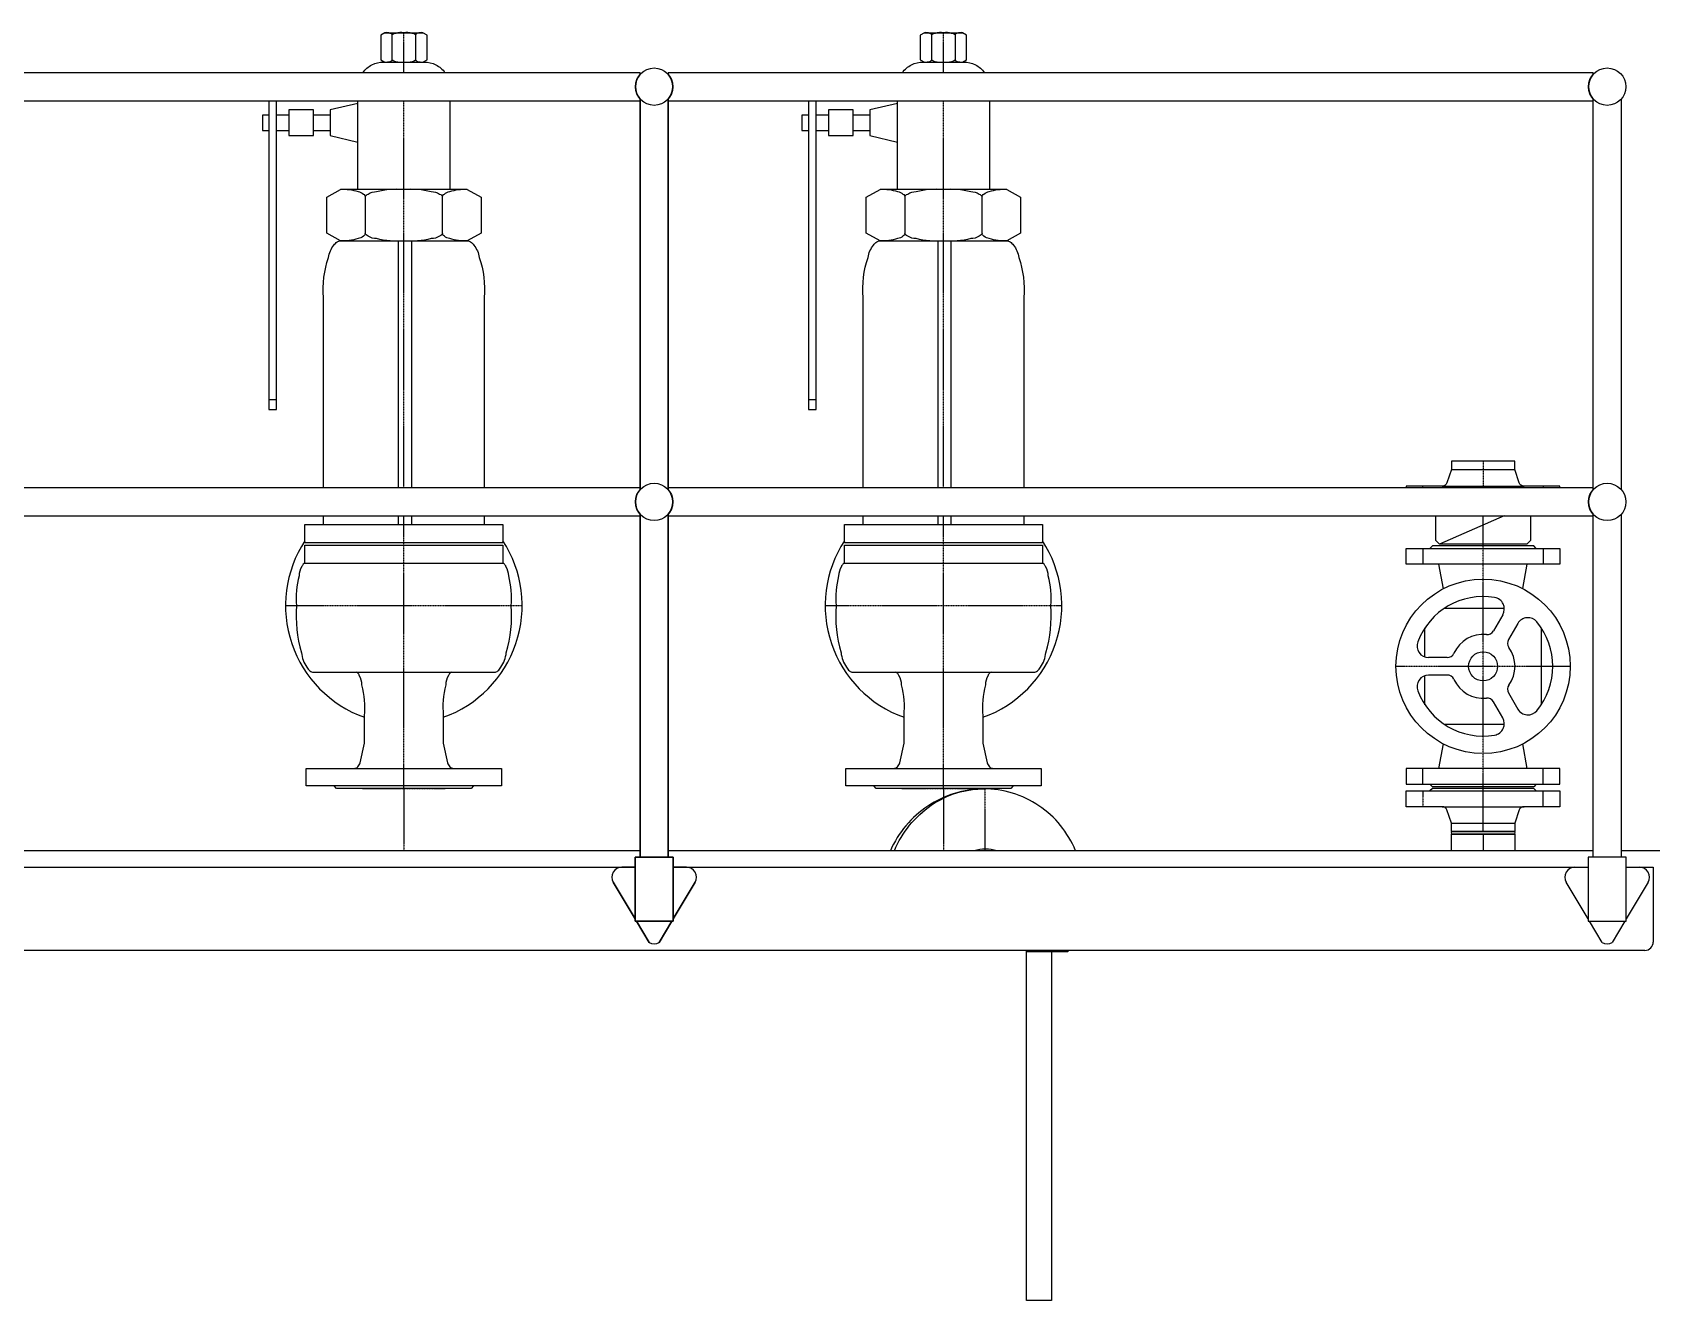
# Model space of a CAD drawing. Extents: x -9090 to 1625, y 0 to 4740.
# Drawn here: x -3147 to -1197, y 3213 to 4740 of the extents above; entities that cross this region are included whole.
import ezdxf

# ---------------------------------------------------------------- set-up
doc = ezdxf.new("R2010")
doc.units = 0
doc.linetypes.add('MITTE', pattern=[2, 1.25, -0.25, 0.25, -0.25])
doc.layers.add('LOOS_L0', color=5, linetype='CONTINUOUS')
doc.layers.add('LOOS_L2', color=7, linetype='MITTE')

# ---------------------------------------------------------------- blocks, each defined once
blk = doc.blocks.new('LOOS_KESSEL_574A1')
at = {"layer": 'LOOS_L0'}
for p, q in [((-1438, 4214), (-1361.9, 4214)), ((-1449.3, 4194), (-1492.5, 4194)), ((-1492.5, 4194), (-1492.5, 4191.8)), ((-1449.3, 4194), (-1350.7, 4194)), ((-1307.5, 4194), (-1350.7, 4194)), ((-1307.5, 4191.8), (-1307.5, 4194)), ((-1457.1, 4128.6), (-1457.1, 4158.1)), ((-1374.6, 4158.1), (-1452.5, 4124)), ((-1342.8, 4158.1), (-1342.8, 4128.6)), ((-1447.8, 4070.5), (-1453.1, 4100)), ((-1347.1, 4100), (-1352.4, 4070.6)), ((-1446.4, 4047), (-1374.5, 4047)), ((-1376.3, 4039.1), (-1387.5, 4019.7)), ((-1470, 3988.3), (-1470, 4023.5)), ((-1358.1, 4028.6), (-1369.3, 4009.2)), ((-1330, 4023.5), (-1330, 3930.6)), ((-1443.2, 3987.5), (-1465.6, 3987.5)), ((-1470, 3930.6), (-1470, 3965.8)), ((-1443.2, 3966.5), (-1465.6, 3966.5)), ((-1369.3, 3944.9), (-1358.1, 3925.5)), ((-1376.3, 3915), (-1387.5, 3934.4)), ((-1374.5, 3907), (-1446.4, 3907)), ((-1453.1, 3854), (-1447.8, 3883.6)), ((-1352.4, 3883.5), (-1347.1, 3854)), ((-1449.3, 3808), (-1350.7, 3808)), ((-1438, 3788), (-1361.9, 3788)), ((-1438, 3778), (-1361.9, 3778)), ((-1361.9, 3775), (-1438, 3775)), ((-2415.4, 3755), (-3529.7, 3755)), ((-1267.4, 3755), (-2381.7, 3755)), ((0, 3755), (-1233.7, 3755))]:
    blk.add_line(p, q, dxfattribs=at)
for points in [[(-1356.4, 4198.1), (-1361.9, 4214), (-1361.9, 4224), (-1438, 4224), (-1438, 4214), (-1443.6, 4198.1)], [(-1336, 4119), (-1339, 4122), (-1461, 4122), (-1464, 4119)], [(-1342.8, 4128.6), (-1347.4, 4124), (-1452.5, 4124), (-1457.1, 4128.6)], [(-1449.3, 3808), (-1492.5, 3808), (-1492.5, 3827), (-1307.5, 3827), (-1307.5, 3808), (-1350.7, 3808)], [(-1336, 3835), (-1339, 3832), (-1461, 3832), (-1464, 3835)], [(-1336, 3827), (-1339, 3830), (-1461, 3830), (-1464, 3827)], [(-1356.4, 3804), (-1361.9, 3788), (-1361.9, 3778), (-1438, 3778), (-1438, 3788), (-1443.6, 3804)], [(-1438, 3755), (-1438, 3775), (-1361.9, 3775), (-1361.9, 3755)]]:
    blk.add_lwpolyline(points, dxfattribs=at)
for points in [[(-1443.6, 4198.1, -0.155764), (-1445.8, 4195.1, -0.15576), (-1449.3, 4194)], [(-1350.7, 4194, -0.155784), (-1354.2, 4195.1, -0.155785), (-1356.4, 4198.1)], [(-2001.9, 3829.5, 0.143761), (-2068.8, 3808.7, 0.142836), (-2114, 3755)], [(-2109, 3755, -0.143727), (-2064.7, 3809.7, -0.155561), (-2000, 3829.5)], [(-1891, 3755, 0.149019), (-1935.1, 3809.2, 0.148918), (-2001.9, 3829.5)], [(-1443.6, 3804, 0.155793), (-1445.8, 3806.9, 0.155805), (-1449.3, 3808)], [(-1350.7, 3808, 0.155788), (-1354.2, 3806.9, 0.155788), (-1356.4, 3804)], [(-1985.5, 3755, 0.136557), (-2013.2, 3755)]]:
    blk.add_lwpolyline(points, format="xyb", dxfattribs=at)
for points in [[(-1492.5, 4100), (-1492.5, 4119), (-1307.5, 4119), (-1307.5, 4100)], [(-1492.5, 3854), (-1492.5, 3835), (-1307.5, 3835), (-1307.5, 3854)]]:
    blk.add_lwpolyline(points, close=True, dxfattribs=at)
for radius in [105, 17.5]:
    blk.add_circle((-1400, 3977), radius, dxfattribs=at)
for centre, radius, start, end in [((-1400, 3977), 84, 80.4873, 159.5128), ((-1388.4, 4046.1), 14, 329.9999, 80.4875), ((-1395.1, 4024), 8.75, 264.039, 329.9984), ((-1346, 4021.6), 14, 39.5122, 149.9999), ((-1400, 3977), 84, 320.4873, 39.5126), ((-1465.6, 4001.5), 14, 159.5129, 270), ((-1400, 3977), 38.5, 84.0416, 155.9578), ((-1361.8, 4004.8), 8.75, 150.0018, 215.9614), ((-1400, 3977), 38.5, 324.0422, 35.9582), ((-1443.2, 3996.3), 8.75, 270.0002, 335.9594), ((-1465.6, 3952.5), 14, 90.0001, 200.4867), ((-1443.2, 3957.8), 8.75, 24.0414, 90), ((-1400, 3977), 38.5, 204.0422, 275.9583), ((-1400, 3977), 84, 200.4873, 279.5127), ((-1361.8, 3949.3), 8.75, 144.0415, 210), ((-1395.1, 3930), 8.75, 30.0013, 95.9612), ((-1346, 3932.5), 14, 209.9996, 320.4871), ((-1388.4, 3908), 14, 279.5125, 29.9997), ((-1435.5, 3776.5), 3, 150, 210), ((-1364.5, 3776.5), 3, 330, 30)]:
    blk.add_arc(centre, radius, start, end, dxfattribs=at)
at = {"layer": 'LOOS_L2'}
for p, q in [((-1400, 4224), (-1400, 4191.8)), ((-1472.5, 4191.8), (-1472.5, 4194)), ((-1327.5, 4194), (-1327.5, 4191.8)), ((-1400, 4122), (-1400, 4158.1)), ((-1472.5, 4119), (-1472.5, 4100)), ((-1400, 3830), (-1400, 4122)), ((-1327.5, 4119), (-1327.5, 4100)), ((-1505, 3977), (-1295, 3977)), ((-1472.5, 3835), (-1472.5, 3854)), ((-1327.5, 3835), (-1327.5, 3854)), ((-2750, 3830), (-2650, 3830)), ((-2700, 3830), (-2700, 3755)), ((-2100, 3830), (-2000, 3830)), ((-2050, 3830), (-2050, 3755)), ((-2000, 3829.5), (-2000, 3755)), ((-1472.5, 3827), (-1472.5, 3808)), ((-1400, 3778), (-1400, 3830)), ((-1327.5, 3808), (-1327.5, 3827)), ((-1400, 3775), (-1400, 3755))]:
    blk.add_line(p, q, dxfattribs=at)
blk = doc.blocks.new('LOOS_SIV_27551')
at = {"layer": 'LOOS_L0'}
for p, q in [((-2722.936781, 4740.034379), (-2677.095516, 4740.034379)), ((-2713.959543, 4707.432601), (-2713.959543, 4737.315768)), ((-2686.072755, 4737.315768), (-2686.072755, 4707.432601)), ((-2724.400601, 4704.710433), (-2675.601418, 4704.710433)), ((-2755.383286, 4551.332238), (-2755.383286, 4658.149875)), ((-2644.615499, 4658.149875), (-2644.615499, 4551.332238)), ((-2838.45082, 4640.862192), (-2853.374078, 4640.862192)), ((-2788.724592, 4640.862192), (-2808.925535, 4640.862192)), ((-2853.374078, 4622.271719), (-2838.45082, 4622.271719)), ((-2808.925535, 4622.271719), (-2788.724592, 4622.271719)), ((-2623.596433, 4551.332345), (-2776.40137, 4551.332345)), ((-2746.47724, 4542.267791), (-2746.47724, 4498.439074)), ((-2653.522718, 4498.43584), (-2653.522718, 4542.264557)), ((-2776.403526, 4489.371287), (-2623.598589, 4489.371287)), ((-2706.469839, 4191.849875), (-2706.469839, 4489.37118)), ((-2690.977418, 4489.37118), (-2690.977418, 4191.849875)), ((-2796.828583, 4191.849875), (-2796.828583, 4420.977944)), ((-2603.172304, 4420.977944), (-2603.172304, 4191.849875)), ((-2853.374078, 4298.104789), (-2862.670393, 4298.104789)), ((-2796.828583, 4147.630493), (-2796.828583, 4158.149875)), ((-2706.469839, 4147.630493), (-2706.469839, 4158.149875)), ((-2690.977418, 4158.149875), (-2690.977418, 4147.630493)), ((-2603.172304, 4158.149875), (-2603.172304, 4147.630493)), ((-2809.180818, 3969.956022), (-2590.819999, 3969.956022)), ((-2759.984382, 3854.033596), (-2640.017297, 3854.033759))]:
    blk.add_line(p, q, dxfattribs=at)
for points in [[(-2722.921642, 4740.033733), (-2727.886719, 4737.166903), (-2727.886719, 4707.432494), (-2722.921642, 4704.711726)], [(-2677.080377, 4704.710433), (-2672.1153, 4707.432494), (-2672.1153, 4737.169058), (-2677.080377, 4740.036428)], [(-2755.383334, 4654.805586), (-2788.724592, 4647.059376), (-2788.724592, 4616.074535), (-2755.383334, 4608.328325)], [(-2862.670393, 4640.862192), (-2870.416603, 4640.862192), (-2870.416603, 4622.271719), (-2862.670393, 4622.271719)], [(-2776.403424, 4489.369994), (-2792.952244, 4498.441123), (-2792.952244, 4541.782603), (-2776.401268, 4551.33655)], [(-2623.596385, 4551.331914), (-2607.047565, 4541.776135), (-2607.047565, 4498.434656), (-2623.598541, 4489.366868)], [(-2752.744905, 3860.831925), (-2747.537865, 3884.604959), (-2747.537821, 3917.526752)], [(-2652.463737, 3917.526136), (-2652.463737, 3884.604025), (-2647.256696, 3860.832068)], [(-2640.017258, 3854.033707), (-2582.499931, 3854.033626), (-2582.499931, 3833.033626), (-2817.499931, 3833.033626), (-2817.499931, 3854.033626), (-2759.9843, 3854.033704)], [(-2615.999932, 3833.033626), (-2618.999931, 3830.033626), (-2780.999931, 3830.033626), (-2783.999931, 3833.033626)]]:
    blk.add_lwpolyline(points, dxfattribs=at)
for points in [[(-2713.941169, 4737.315661, 0.1543331417), (-2714.113851, 4737.846058, 0.1150975063), (-2714.624919, 4738.355933, 0.1369571962), (-2716.571647, 4739.237694, 0.1012497789), (-2722.921642, 4740.033733)], [(-2699.999931, 4740.033626, 0.0907693095), (-2709.858031, 4739.237662, 0.1427264533), (-2712.880057, 4738.355836, 0.1364516935), (-2713.673377, 4737.845987, 0.2249004334), (-2713.941169, 4737.315661)], [(-2686.05546, 4737.315661, 0.2249859271), (-2686.323523, 4737.845987, 0.1365018617), (-2687.11709, 4738.355836, 0.1426741138), (-2690.139953, 4739.237662, 0.090756987), (-2699.999931, 4740.033626)], [(-2677.080377, 4740.036428, 0.1012877731), (-2683.426968, 4739.238484, 0.1370213503), (-2685.372492, 4738.356138, 0.1151207735), (-2685.883168, 4737.84611, 0.1543441197), (-2686.05546, 4737.315661)], [(-2749.53034, 4691.849875, -0.1188026955), (-2738.515254, 4701.308568, -0.1188044783), (-2724.400601, 4704.710433)], [(-2722.921642, 4704.711726, 0.1012758476), (-2716.572594, 4705.508132, 0.1368968329), (-2714.626052, 4706.391001, 0.1149904187), (-2714.114987, 4706.90159, 0.154165479), (-2713.942247, 4707.432494)], [(-2713.942247, 4707.432494, 0.2248194972), (-2713.674552, 4706.901565, 0.1364573214), (-2712.881241, 4706.390902, 0.1427201211), (-2709.85898, 4705.507753, 0.0908015775), (-2699.999931, 4704.710433)], [(-2699.999931, 4704.710433, 0.0907604819), (-2690.140897, 4705.507753, 0.1426339621), (-2687.118272, 4706.390902, 0.1363723534), (-2686.324697, 4706.901565, 0.2246620724), (-2686.056538, 4707.432494)], [(-2686.056538, 4707.432494, 0.1542479135), (-2685.884304, 4706.901565, 0.1150657436), (-2685.373624, 4706.390902, 0.1370049131), (-2683.427915, 4705.507753, 0.1013318265), (-2677.080377, 4704.710433)], [(-2675.601418, 4704.710433, -0.1187977889), (-2661.485941, 4701.308568, -0.1187981992), (-2650.469798, 4691.849875)], [(-2776.401268, 4551.33655, -0.1012788003), (-2755.241212, 4548.679392, -0.1369527697), (-2748.754232, 4545.737546, -0.1150537246), (-2747.051271, 4544.036625, -0.1542453954), (-2746.476115, 4542.267684)], [(-2746.476115, 4542.267684, -0.2248634141), (-2745.583199, 4544.03658, -0.1364654221), (-2742.938362, 4545.737365, -0.1427055186), (-2732.863147, 4548.678697, -0.0907818193), (-2699.997776, 4551.334178)], [(-2699.997776, 4551.334178, -0.0907755709), (-2667.135783, 4548.676803, -0.1426818782), (-2657.061487, 4545.734668, -0.1364370271), (-2654.416835, 4544.033575, -0.2247874358), (-2653.523748, 4542.26445)], [(-2653.523748, 4542.26445, -0.1542760585), (-2652.948804, 4544.033531, -0.115078869), (-2651.245777, 4545.734496, -0.1369861628), (-2644.758334, 4548.67614, -0.1012943693), (-2623.596385, 4551.331914)], [(-2796.828583, 4420.977944, -0.1008160856), (-2790.843492, 4469.336375, -0.1372274893), (-2784.215241, 4484.161334, -0.1158675974), (-2780.382685, 4488.053103, -0.1562567393), (-2776.396956, 4489.367084)], [(-2746.475037, 4498.438967, -0.1542481298), (-2747.050176, 4496.669821, -0.1150500429), (-2748.753263, 4494.968528, -0.1369516773), (-2755.240896, 4492.026299, -0.1012838143), (-2776.403424, 4489.369994)], [(-2699.999931, 4489.367084, -0.090779024), (-2732.862831, 4492.025447, -0.1426923105), (-2742.937394, 4494.968306, -0.136441442), (-2745.582105, 4496.669765, -0.2248125643), (-2746.475037, 4498.438967)], [(-2653.521593, 4498.435734, -0.2247962556), (-2654.414873, 4496.666626, -0.1364308429), (-2657.059853, 4494.965375, -0.1426765216), (-2667.135152, 4492.023237, -0.0907722663), (-2699.999931, 4489.367084)], [(-2623.598541, 4489.366868, -0.1012997824), (-2644.757703, 4492.023173, -0.1369781519), (-2651.244143, 4494.965359, -0.1150642147), (-2652.946842, 4496.666621, -0.1542588784), (-2653.521593, 4498.435734)], [(-2623.598541, 4489.366868, -0.1562839635), (-2619.613669, 4488.052796, -0.1158756162), (-2615.781852, 4484.160967, -0.137228197), (-2609.155091, 4469.335996, -0.1008088237), (-2603.172304, 4420.977944)], [(-2819.180818, 4100.894229, 0.2234535407), (-2821.131781, 4099.917043, 0.1361494367), (-2823.007689, 4097.022749, 0.1426336572), (-2826.251886, 4085.997503, 0.0909057057), (-2829.180818, 4050.033626)], [(-2570.819999, 4050.033626, 0.0909040357), (-2573.748931, 4085.997503, 0.1426316249), (-2576.993198, 4097.022749, 0.1361478515), (-2578.86915, 4099.917043, 0.2234636432), (-2580.819999, 4100.894229)], [(-2829.180818, 4050.033626, 0.095699391), (-2823.322954, 3993.410209, 0.1399768946), (-2816.834523, 3976.051618, 0.1253800299), (-2813.082684, 3971.494774, 0.1830292029), (-2809.180818, 3969.956022)], [(-2590.819999, 3969.956022, 0.1830336101), (-2586.918247, 3971.494774, 0.1253789601), (-2583.166364, 3976.051618, 0.1399753089), (-2576.677863, 3993.410209, 0.0956981163), (-2570.819999, 4050.033626)], [(-2747.537821, 3917.526752, 0.0904274614), (-2750.466754, 3954.599844, 0.1428956877), (-2753.711023, 3965.965133, 0.1373358103), (-2755.586976, 3968.948692, 0.2289190253), (-2757.537821, 3969.956022)], [(-2642.463737, 3969.956022, 0.2289109091), (-2644.414696, 3968.94868, 0.1373377823), (-2646.290605, 3965.965086, 0.1428977059), (-2649.534804, 3954.599664, 0.0904288626), (-2652.463737, 3917.526136)], [(-2759.9843, 3854.033704, 0.1937526791), (-2755.431698, 3855.945622, 0.1519293748), (-2752.744905, 3860.831925)], [(-2647.256696, 3860.832068, 0.1518741501), (-2644.569391, 3855.945983, 0.1937060429), (-2640.017258, 3854.033707)]]:
    blk.add_lwpolyline(points, format="xyb", dxfattribs=at)
for points in [[(-2862.670291, 4286.295646), (-2853.373976, 4286.295646), (-2853.373976, 4657.754774), (-2862.670291, 4657.754774)], [(-2838.45082, 4616.074535), (-2808.925535, 4616.074535), (-2808.925535, 4647.059376), (-2838.45082, 4647.059376)], [(-2580.819999, 4125.635938), (-2819.180818, 4125.635938), (-2819.180818, 4147.630493), (-2580.819999, 4147.630493)], [(-2580.819999, 4100.894229), (-2819.180818, 4100.894229), (-2819.180818, 4122.88734), (-2580.819999, 4122.88734)]]:
    blk.add_lwpolyline(points, close=True, dxfattribs=at)
for start, end in [(146.7574141, 250.5126188), (289.4866572, 33.24328534)]:
    blk.add_arc((-2699.999931, 4050.033626), 142.5, start, end, dxfattribs=at)
at = {"layer": 'LOOS_L2'}
for p, q in [((-2699.999931, 4691.849875), (-2699.999931, 4740.033626)), ((-2699.999931, 4191.849875), (-2699.999931, 4658.149875)), ((-2699.999931, 3830.033626), (-2699.999931, 4158.149875)), ((-2557.499931, 4050.033626), (-2842.499931, 4050.033626))]:
    blk.add_line(p, q, dxfattribs=at)
blk = doc.blocks.new('LOOS_2SIV_710D1')
at = {"layer": 'LOOS_L0'}
for p, q in [((-2072.936781, 4740.034379), (-2027.095516, 4740.034379)), ((-2063.959543, 4707.432601), (-2063.959543, 4737.315768)), ((-2036.072755, 4737.315768), (-2036.072755, 4707.432601)), ((-2074.400601, 4704.710433), (-2025.601418, 4704.710433)), ((-2105.383286, 4551.332238), (-2105.383286, 4658.149875)), ((-1994.615499, 4658.149875), (-1994.615499, 4551.332238)), ((-2188.45082, 4640.862192), (-2203.374078, 4640.862192)), ((-2138.724592, 4640.862192), (-2158.925535, 4640.862192)), ((-2203.374078, 4622.271719), (-2188.45082, 4622.271719)), ((-2158.925535, 4622.271719), (-2138.724592, 4622.271719)), ((-1973.596433, 4551.332345), (-2126.40137, 4551.332345)), ((-2096.47724, 4542.267791), (-2096.47724, 4498.439074)), ((-2003.522718, 4498.43584), (-2003.522718, 4542.264557)), ((-2126.403526, 4489.371287), (-1973.598589, 4489.371287)), ((-2056.469839, 4191.849875), (-2056.469839, 4489.37118)), ((-2040.977418, 4489.37118), (-2040.977418, 4191.849875)), ((-2146.828583, 4191.849875), (-2146.828583, 4420.977944)), ((-1953.172304, 4420.977944), (-1953.172304, 4191.849875)), ((-2203.374078, 4298.104789), (-2212.670393, 4298.104789)), ((-2146.828583, 4147.630493), (-2146.828583, 4158.149875)), ((-2056.469839, 4147.630493), (-2056.469839, 4158.149875)), ((-2040.977418, 4158.149875), (-2040.977418, 4147.630493)), ((-1953.172304, 4158.149875), (-1953.172304, 4147.630493)), ((-2159.180818, 3969.956022), (-1940.819999, 3969.956022)), ((-2109.984382, 3854.033596), (-1990.017297, 3854.033759))]:
    blk.add_line(p, q, dxfattribs=at)
for points in [[(-2072.921642, 4740.033733), (-2077.886719, 4737.166903), (-2077.886719, 4707.432494), (-2072.921642, 4704.711726)], [(-2027.080377, 4704.710433), (-2022.1153, 4707.432494), (-2022.1153, 4737.169058), (-2027.080377, 4740.036428)], [(-2105.383334, 4654.805586), (-2138.724592, 4647.059376), (-2138.724592, 4616.074535), (-2105.383334, 4608.328325)], [(-2212.670393, 4640.862192), (-2220.416603, 4640.862192), (-2220.416603, 4622.271719), (-2212.670393, 4622.271719)], [(-2126.403424, 4489.369994), (-2142.952244, 4498.441123), (-2142.952244, 4541.782603), (-2126.401268, 4551.33655)], [(-1973.596385, 4551.331914), (-1957.047565, 4541.776135), (-1957.047565, 4498.434656), (-1973.598541, 4489.366868)], [(-2102.744905, 3860.831925), (-2097.537865, 3884.604959), (-2097.537821, 3917.526752)], [(-2002.463737, 3917.526136), (-2002.463737, 3884.604025), (-1997.256696, 3860.832068)], [(-1990.017258, 3854.033707), (-1932.499932, 3854.033626), (-1932.499932, 3833.033626), (-2167.499932, 3833.033626), (-2167.499932, 3854.033626), (-2109.9843, 3854.033704)], [(-1965.999932, 3833.033626), (-1968.999932, 3830.033626), (-2130.999932, 3830.033626), (-2133.999931, 3833.033626)]]:
    blk.add_lwpolyline(points, dxfattribs=at)
for points in [[(-2063.941169, 4737.315661, 0.154342336), (-2064.113837, 4737.846058, 0.1151031424), (-2064.624911, 4738.355933, 0.136965402), (-2066.571647, 4739.237694, 0.1012519125), (-2072.921642, 4740.033733)], [(-2049.999932, 4740.033626, 0.0907699734), (-2059.858031, 4739.237662, 0.1427224464), (-2062.88006, 4738.355836, 0.1364600181), (-2063.673373, 4737.845987, 0.2249113717), (-2063.941169, 4737.315661)], [(-2036.05546, 4737.315661, 0.2249749919), (-2036.323518, 4737.845987, 0.1364935386), (-2037.117093, 4738.355836, 0.1426781197), (-2040.139953, 4739.237662, 0.0907563232), (-2049.999932, 4740.033626)], [(-2027.080377, 4740.036428, 0.1012856381), (-2033.426968, 4739.238484, 0.1370131408), (-2035.372483, 4738.356138, 0.1151151356), (-2035.883155, 4737.84611, 0.1543349267), (-2036.05546, 4737.315661)], [(-2099.53034, 4691.849875, -0.1188031048), (-2088.515254, 4701.308568, -0.1188046255), (-2074.400601, 4704.710433)], [(-2072.921642, 4704.711726, 0.1012779807), (-2066.572594, 4705.508132, 0.1369050388), (-2064.626044, 4706.391001, 0.1149960522), (-2064.114973, 4706.90159, 0.1541746632), (-2063.942247, 4707.432494)], [(-2063.942247, 4707.432494, 0.2248096374), (-2063.674539, 4706.901565, 0.136453182), (-2062.881232, 4706.390902, 0.1427145145), (-2059.85898, 4705.507753, 0.0908000304), (-2049.999932, 4704.710433)], [(-2049.999932, 4704.710433, 0.0907620288), (-2040.140897, 4705.507753, 0.1426395682), (-2037.118263, 4706.390902, 0.1363764921), (-2036.324683, 4706.901565, 0.2246719304), (-2036.056538, 4707.432494)], [(-2036.056538, 4707.432494, 0.1542387296), (-2035.884291, 4706.901565, 0.1150601083), (-2035.373616, 4706.390902, 0.1369967046), (-2033.427915, 4705.507753, 0.1013296924), (-2027.080377, 4704.710433)], [(-2025.601418, 4704.710433, -0.1187976418), (-2011.485941, 4701.308568, -0.1187977899), (-2000.469798, 4691.849875)], [(-2126.401268, 4551.33655, -0.1012794404), (-2105.241212, 4548.679392, -0.1369552319), (-2098.754224, 4545.737546, -0.1150554153), (-2097.051257, 4544.036625, -0.1542481519), (-2096.476115, 4542.267684)], [(-2096.476115, 4542.267684, -0.2248604546), (-2095.583185, 4544.03658, -0.1364641803), (-2092.938354, 4545.737365, -0.1427038368), (-2082.863147, 4548.678697, -0.0907813552), (-2049.997776, 4551.334178)], [(-2049.997776, 4551.334178, -0.090776035), (-2017.135783, 4548.676803, -0.1426835602), (-2007.061479, 4545.734668, -0.136438269), (-2004.416822, 4544.033575, -0.2247903947), (-2003.523748, 4542.26445)], [(-2003.523748, 4542.26445, -0.1542733022), (-2002.94879, 4544.033531, -0.1150771784), (-2001.245769, 4545.734496, -0.1369837007), (-1994.758334, 4548.67614, -0.1012937291), (-1973.596385, 4551.331914)], [(-2146.828583, 4420.977944, -0.1008158825), (-2140.843492, 4469.336375, -0.1372272314), (-2134.215233, 4484.161334, -0.1158674445), (-2130.382672, 4488.053103, -0.1562571929), (-2126.396956, 4489.367084)], [(-2096.475037, 4498.438967, -0.1542508861), (-2097.050163, 4496.669821, -0.1150517334), (-2098.753255, 4494.968528, -0.1369541393), (-2105.240896, 4492.026299, -0.1012844544), (-2126.403424, 4489.369994)], [(-2049.999932, 4489.367084, -0.0907785599), (-2082.862831, 4492.025447, -0.1426906285), (-2092.937385, 4494.968306, -0.1364402002), (-2095.582091, 4496.669765, -0.2248096055), (-2096.475037, 4498.438967)], [(-2003.521593, 4498.435734, -0.2247992145), (-2004.41486, 4496.666626, -0.1364320847), (-2007.059845, 4494.965375, -0.1426782034), (-2017.135152, 4492.023237, -0.0907727304), (-2049.999932, 4489.367084)], [(-1973.598541, 4489.366868, -0.1012991422), (-1994.757703, 4492.023173, -0.1369756895), (-2001.244135, 4494.965359, -0.115062524), (-2002.946828, 4496.666621, -0.1542561221), (-2003.521593, 4498.435734)], [(-1973.598541, 4489.366868, -0.1562835098), (-1969.613656, 4488.052796, -0.115875769), (-1965.781844, 4484.160967, -0.1372284548), (-1959.155091, 4469.335996, -0.1008090267), (-1953.172304, 4420.977944)], [(-2169.180818, 4100.894229, 0.2234547567), (-2171.131767, 4099.917043, 0.1361492459), (-2173.007681, 4097.022749, 0.1426334125), (-2176.251886, 4085.997503, 0.0909055046), (-2179.180818, 4050.033626)], [(-1920.819999, 4050.033626, 0.0909042367), (-1923.748931, 4085.997503, 0.1426318695), (-1926.993189, 4097.022749, 0.1361480423), (-1928.869136, 4099.917043, 0.223462427), (-1930.819999, 4100.894229)], [(-2179.180818, 4050.033626, 0.0956992376), (-2173.322954, 3993.410209, 0.1399767037), (-2166.834515, 3976.051618, 0.1253799011), (-2163.08267, 3971.494774, 0.1830297334), (-2159.180818, 3969.956022)], [(-1940.819999, 3969.956022, 0.1830330795), (-1936.918233, 3971.494774, 0.1253790888), (-1933.166355, 3976.051618, 0.1399754997), (-1926.677863, 3993.410209, 0.0956982697), (-1920.819999, 4050.033626)], [(-2097.537821, 3917.526752, 0.0904276516), (-2100.466754, 3954.599844, 0.1428959186), (-2103.711014, 3965.965133, 0.1373359933), (-2105.586963, 3968.948692, 0.228917793), (-2107.537821, 3969.956022)], [(-1992.463737, 3969.956022, 0.2289121412), (-1994.414682, 3968.94868, 0.1373375992), (-1996.290597, 3965.965086, 0.1428974749), (-1999.534805, 3954.599664, 0.0904286724), (-2002.463737, 3917.526136)], [(-2109.9843, 3854.033704, 0.1937525515), (-2105.431698, 3855.945622, 0.1519290072), (-2102.744905, 3860.831925)], [(-1997.256696, 3860.832068, 0.1518716827), (-1994.569391, 3855.945983, 0.1937051872), (-1990.017258, 3854.033707)]]:
    blk.add_lwpolyline(points, format="xyb", dxfattribs=at)
for points in [[(-2212.670291, 4286.295646), (-2203.373976, 4286.295646), (-2203.373976, 4657.754774), (-2212.670291, 4657.754774)], [(-2188.45082, 4616.074535), (-2158.925535, 4616.074535), (-2158.925535, 4647.059376), (-2188.45082, 4647.059376)], [(-1930.819999, 4125.635938), (-2169.180818, 4125.635938), (-2169.180818, 4147.630493), (-1930.819999, 4147.630493)], [(-1930.819999, 4100.894229), (-2169.180818, 4100.894229), (-2169.180818, 4122.88734), (-1930.819999, 4122.88734)]]:
    blk.add_lwpolyline(points, close=True, dxfattribs=at)
for start, end in [(146.7574141, 250.5126188), (289.4866572, 33.24328534)]:
    blk.add_arc((-2049.999932, 4050.033626), 142.5, start, end, dxfattribs=at)
at = {"layer": 'LOOS_L2'}
for p, q in [((-2049.999932, 4691.849875), (-2049.999932, 4740.033626)), ((-2049.999932, 4191.849875), (-2049.999932, 4658.149875)), ((-2049.999932, 3830.033626), (-2049.999932, 4158.149875)), ((-1907.499932, 4050.033626), (-2192.499932, 4050.033626))]:
    blk.add_line(p, q, dxfattribs=at)
blk = doc.blocks.new('LOOS_BUEHNE_63531')
at = {"layer": 'LOOS_L0'}
for p, q in [((-5435.001551, 3735.000351), (-5435.00153, 3645.000045)), ((-5418.501496, 3735.000351), (-5435.001551, 3735.000351)), ((-5402.501556, 3735.000351), (-5418.501496, 3735.000351)), ((-5340.501615, 3735.000351), (-5356.501556, 3735.000351)), ((-5214.501467, 3735.000351), (-5340.501615, 3735.000351)), ((-4889.501467, 3735.000351), (-5189.501467, 3735.000351)), ((-4733.50154, 3735.000351), (-4864.501467, 3735.000351)), ((-3585.50154, 3735.000351), (-4655.501478, 3735.000351)), ((-3315.001551, 3735.000351), (-3507.501478, 3735.000351)), ((-3315.001551, 3735.000351), (-2437.50154, 3735.000351)), ((-3315.001551, 3635.000045), (-3315.001551, 3735.000351)), ((-2359.501478, 3735.000351), (-1289.50154, 3735.000351)), ((-1211.501632, 3735.000351), (-1195.001551, 3735.000351)), ((-1195.001551, 3735.000351), (-1195.001572, 3645.000045)), ((-5425.00153, 3635.000045), (-5214.501467, 3635.000045)), ((-5189.501467, 3635.000045), (-4889.501467, 3635.000045)), ((-4864.501467, 3635.000045), (-3315.001551, 3635.000045))]:
    blk.add_line(p, q, dxfattribs=at)
for points in [[(-1205.001572, 3635.000045), (-3315.001551, 3635.000045), (-3315.001551, 3735.000351)], [(-4710.501543, 3633.17613), (-4710.501543, 3213.220821), (-4740.501543, 3213.220821), (-4740.501543, 3633.17613)], [(-3320.001551, 3633.000045), (-3320.001551, 3595.000045), (-3315.001551, 3595.000045), (-3315.001551, 3633.000045)], [(-3310.001551, 3633.000045), (-3310.001551, 3595.000045), (-3315.001551, 3595.000045), (-3315.001551, 3633.000045)], [(-3245.501551, 3633.17613), (-3245.501551, 3213.220821), (-3275.501551, 3213.220821), (-3275.501551, 3633.17613)], [(-1920.001551, 3633.17613), (-1920.001551, 3213.220821), (-1950.001551, 3213.220821), (-1950.001551, 3633.17613)]]:
    blk.add_lwpolyline(points, dxfattribs=at)
for points in [[(-4740.501543, 3635.000045), (-4690.501543, 3635.000045), (-4690.501543, 3633.17613), (-4740.501543, 3633.17613)], [(-3275.501551, 3635.000045), (-3225.501551, 3635.000045), (-3225.501551, 3633.17613), (-3275.501551, 3633.17613)], [(-1950.001551, 3635.000045), (-1900.001551, 3635.000045), (-1900.001551, 3633.17613), (-1950.001551, 3633.17613)]]:
    blk.add_lwpolyline(points, close=True, dxfattribs=at)
for centre, radius, start, end in [((-5425.00153, 3645.000045), 10, 179.9999998, 270.0000003), ((-3322.001551, 3633.000046), 2, 359.9999965, 89.99999885), ((-3322.001551, 3633.000045), 7, 0.000000381, 16.60155016), ((-3308.001551, 3633.000045), 7, 163.3984498, 179.9999996), ((-3308.001551, 3633.000045), 2, 90.00000123, 180.0000028), ((-1205.001572, 3645.000045), 10, 269.9999997, 0.00000016)]:
    blk.add_arc(centre, radius, start, end, dxfattribs=at)
blk = doc.blocks.new('LOOS_GELR_2E371')
at = {"layer": 'LOOS_L0'}
for p, q in [((-1267.351573, 4189.910501), (-1267.351573, 4660.0892)), ((-1233.651573, 4660.0892), (-1233.651573, 4189.910501)), ((-1267.351573, 3747.000335), (-1267.351573, 4160.0892)), ((-1233.651573, 4160.0892), (-1233.651573, 3747.000335)), ((-1289.501573, 3735.000335), (-1273.501573, 3735.000335)), ((-1227.501573, 3735.000335), (-1211.501573, 3735.000335)), ((-1273.501573, 3672.969491), (-1299.893877, 3717.000335)), ((-1201.109268, 3717.000335), (-1227.501573, 3672.969491)), ((-1256.501573, 3644.60803), (-1271.721845, 3670.000335)), ((-1229.2813, 3670.000335), (-1244.501573, 3644.60803))]:
    blk.add_line(p, q, dxfattribs=at)
blk.add_lwpolyline([(-1273.501573, 3670.000335), (-1227.501573, 3670.000335), (-1227.501573, 3747.000335), (-1273.501573, 3747.000335)], close=True, dxfattribs=at)
for centre in [(-1250.501573, 4674.99985), (-1250.501573, 4174.99985)]:
    blk.add_circle(centre, 22.5, dxfattribs=at)
for centre, start, end in [((-1289.501573, 3723.000335), 89.99999999, 210.0000001), ((-1211.501573, 3723.000335), 329.9999999, 89.99999999), ((-1250.501573, 3655.000335), 240, 300)]:
    blk.add_arc(centre, 12, start, end, dxfattribs=at)
blk = doc.blocks.new('LOOS_GELIIIL_75FD1')
at = {"layer": 'LOOS_L0'}
for p, q in [((-2415.351509, 4660.089224), (-2415.351509, 4189.910525)), ((-2381.651509, 4189.910525), (-2381.651509, 4660.089224)), ((-1267.351509, 4189.910525), (-1267.351509, 4660.089224)), ((-1233.651509, 4660.089224), (-1233.651509, 4189.910525)), ((-2415.351509, 4160.089224), (-2415.351509, 3747.000359)), ((-2381.651509, 3747.000359), (-2381.651509, 4160.089224)), ((-1267.351509, 3747.000359), (-1267.351509, 4160.089224)), ((-1233.651509, 4160.089224), (-1233.651509, 3747.000359)), ((-2421.501509, 3735.000359), (-2437.501509, 3735.000359)), ((-2359.501509, 3735.000359), (-2375.501509, 3735.000359)), ((-1289.501509, 3735.000359), (-1273.501509, 3735.000359)), ((-1227.501509, 3735.000359), (-1211.501509, 3735.000359)), ((-2447.893814, 3717.000359), (-2421.501509, 3672.969516)), ((-2375.501509, 3672.969516), (-2349.109204, 3717.000359)), ((-1273.501509, 3672.969516), (-1299.893814, 3717.000359)), ((-1201.109204, 3717.000359), (-1227.501509, 3672.969516)), ((-2419.721782, 3670.000359), (-2404.501509, 3644.608054)), ((-2392.501509, 3644.608054), (-2377.281236, 3670.000359)), ((-1256.501509, 3644.608054), (-1271.721782, 3670.000359)), ((-1229.281236, 3670.000359), (-1244.501509, 3644.608054))]:
    blk.add_line(p, q, dxfattribs=at)
for points in [[(-1267.351509, 4689.910525), (-1267.351509, 4691.849875), (-2381.651509, 4691.849875), (-2381.651509, 4689.910525)], [(-2381.651509, 4660.089224), (-2381.651509, 4658.149875), (-1267.351509, 4658.149875), (-1267.351509, 4660.089224)], [(-1267.351509, 4189.910525), (-1267.351509, 4191.849875), (-2381.651509, 4191.849875), (-2381.651509, 4189.910525)], [(-2381.651509, 4160.089224), (-2381.651509, 4158.149875), (-1267.351509, 4158.149875), (-1267.351509, 4160.089224)]]:
    blk.add_lwpolyline(points, dxfattribs=at)
for points in [[(-2375.501509, 3670.000359), (-2421.501509, 3670.000359), (-2421.501509, 3747.000359), (-2375.501509, 3747.000359)], [(-1273.501509, 3670.000359), (-1227.501509, 3670.000359), (-1227.501509, 3747.000359), (-1273.501509, 3747.000359)]]:
    blk.add_lwpolyline(points, close=True, dxfattribs=at)
for centre in [(-2398.501509, 4674.999875), (-1250.501509, 4674.999875), (-2398.501509, 4174.999875), (-1250.501509, 4174.999875)]:
    blk.add_circle(centre, 22.5, dxfattribs=at)
for centre, radius, start, end in [((-2398.501509, 4674.999875), 22.5, 318.4942215, 41.50577852), ((-1250.501509, 4674.999875), 22.5, 138.4942215, 221.5057785), ((-2398.501509, 4174.999875), 22.5, 318.4942215, 41.50577852), ((-1250.501509, 4174.999875), 22.5, 138.4942215, 221.5057785), ((-2437.501509, 3723.000359), 12, 89.99999999, 210.0000001), ((-2359.501509, 3723.000359), 12, 329.9999999, 89.99999999), ((-1289.501509, 3723.000359), 12, 89.99999999, 210.0000001), ((-1211.501509, 3723.000359), 12, 329.9999999, 89.99999999), ((-2398.501509, 3655.000359), 12, 240, 300), ((-1250.501509, 3655.000359), 12, 240, 300)]:
    blk.add_arc(centre, radius, start, end, dxfattribs=at)
blk = doc.blocks.new('LOOS_GELIIL_03711')
at = {"layer": 'LOOS_L0'}
for p, q in [((-3563.351509, 4660.089224), (-3563.351509, 4189.910525)), ((-3529.651509, 4189.910525), (-3529.651509, 4660.089224)), ((-2415.351509, 4189.910525), (-2415.351509, 4660.089224)), ((-2381.651509, 4660.089224), (-2381.651509, 4189.910525)), ((-3563.351509, 4160.089224), (-3563.351509, 3747.000359)), ((-3529.651509, 3747.000359), (-3529.651509, 4160.089224)), ((-2415.351509, 3747.000359), (-2415.351509, 4160.089224)), ((-2381.651509, 4160.089224), (-2381.651509, 3747.000359)), ((-3569.501509, 3735.000359), (-3585.501509, 3735.000359)), ((-3507.501509, 3735.000359), (-3523.501509, 3735.000359)), ((-2437.501509, 3735.000359), (-2421.501509, 3735.000359)), ((-2375.501509, 3735.000359), (-2359.501509, 3735.000359)), ((-3595.893814, 3717.000359), (-3569.501509, 3672.969516)), ((-3523.501509, 3672.969516), (-3497.109204, 3717.000359)), ((-2421.501509, 3672.969516), (-2447.893814, 3717.000359)), ((-2349.109204, 3717.000359), (-2375.501509, 3672.969516)), ((-3567.721782, 3670.000359), (-3552.501509, 3644.608054)), ((-3540.501509, 3644.608054), (-3525.281236, 3670.000359)), ((-2404.501509, 3644.608054), (-2419.721782, 3670.000359)), ((-2377.281236, 3670.000359), (-2392.501509, 3644.608054))]:
    blk.add_line(p, q, dxfattribs=at)
for points in [[(-2415.351509, 4689.910525), (-2415.351509, 4691.849875), (-3529.651509, 4691.849875), (-3529.651509, 4689.910525)], [(-3529.651509, 4660.089224), (-3529.651509, 4658.149875), (-2415.351509, 4658.149875), (-2415.351509, 4660.089224)], [(-2415.351509, 4189.910525), (-2415.351509, 4191.849875), (-3529.651509, 4191.849875), (-3529.651509, 4189.910525)], [(-3529.651509, 4160.089224), (-3529.651509, 4158.149875), (-2415.351509, 4158.149875), (-2415.351509, 4160.089224)]]:
    blk.add_lwpolyline(points, dxfattribs=at)
for points in [[(-3523.501509, 3670.000359), (-3569.501509, 3670.000359), (-3569.501509, 3747.000359), (-3523.501509, 3747.000359)], [(-2421.501509, 3670.000359), (-2375.501509, 3670.000359), (-2375.501509, 3747.000359), (-2421.501509, 3747.000359)]]:
    blk.add_lwpolyline(points, close=True, dxfattribs=at)
for centre in [(-3546.501509, 4674.999875), (-2398.501509, 4674.999875), (-3546.501509, 4174.999875), (-2398.501509, 4174.999875)]:
    blk.add_circle(centre, 22.5, dxfattribs=at)
for centre, radius, start, end in [((-3546.501509, 4674.999875), 22.5, 318.4942215, 41.50577852), ((-2398.501509, 4674.999875), 22.5, 138.4942215, 221.5057785), ((-3546.501509, 4174.999875), 22.5, 318.4942215, 41.50577852), ((-2398.501509, 4174.999875), 22.5, 138.4942215, 221.5057785), ((-3585.501509, 3723.000359), 12, 89.99999999, 210.0000001), ((-3507.501509, 3723.000359), 12, 329.9999999, 89.99999999), ((-2437.501509, 3723.000359), 12, 89.99999999, 210.0000001), ((-2359.501509, 3723.000359), 12, 329.9999999, 89.99999999), ((-3546.501509, 3655.000359), 12, 240, 300), ((-2398.501509, 3655.000359), 12, 240, 300)]:
    blk.add_arc(centre, radius, start, end, dxfattribs=at)

msp = doc.modelspace()

# ---------------------------------------------------------------- block references
for name in ['LOOS_SIV_27551', 'LOOS_2SIV_710D1', 'LOOS_GELIIL_03711', 'LOOS_GELIIIL_75FD1', 'LOOS_GELR_2E371', 'LOOS_KESSEL_574A1', 'LOOS_BUEHNE_63531']:
    msp.add_blockref(name, (0, 0))

doc.saveas('drawing.dxf')
